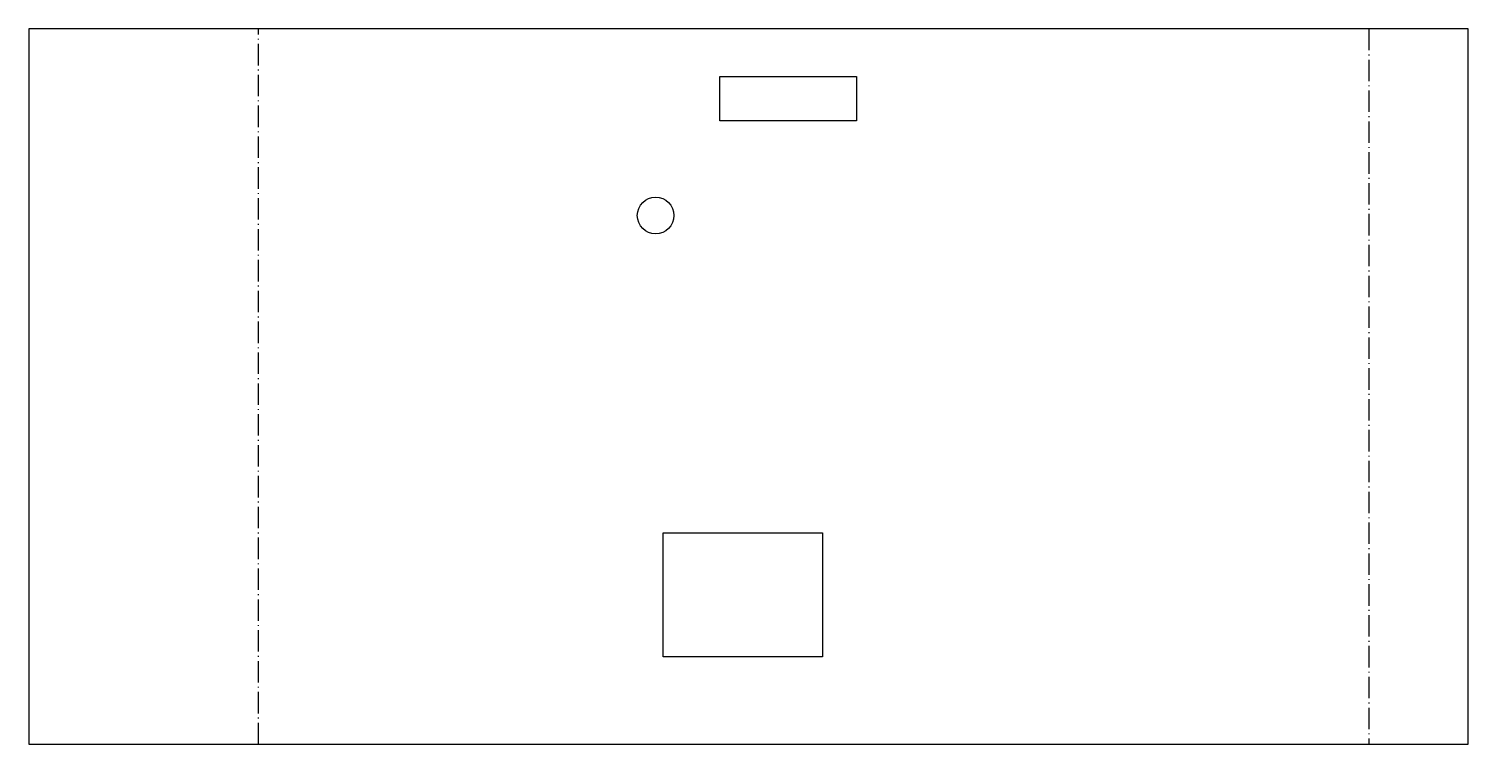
# Model space of a CAD drawing. Header units: millimetres. Extents: x -29 to 142, y 0 to 85.
import ezdxf

# ---------------------------------------------------------------- set-up
doc = ezdxf.new("R2010")
doc.units = ezdxf.units.MM
doc.linetypes.add('DASHDOT', pattern=[3.556, 2.54, -0.508, 0, -0.508])
doc.layers.add('BEND', color=7, linetype='Continuous')
doc.layers.add('CUT', color=7, linetype='Continuous')

msp = doc.modelspace()

# ---------------------------------------------------------------- linework, layer by layer
at = {"layer": 'BEND', "color": 4, "linetype": 'DASHDOT'}
for p, q in [((-1.41, 0), (-1.41, 84.76)), ((130.15, 84.76), (130.15, 0))]:
    msp.add_line(p, q, dxfattribs=at)
at = {"layer": 'CUT'}
for p, q in [((-28.61, 84.76), (-28.61, 0)), ((141.91, 84.76), (-28.61, 84.76)), ((141.91, 0), (141.91, 84.76)), ((53.26, 73.87), (53.26, 79.09)), ((53.26, 79.09), (69.43, 79.09)), ((69.43, 79.09), (69.43, 73.87)), ((69.43, 73.87), (53.26, 73.87)), ((46.53, 10.37), (46.53, 25.04)), ((46.53, 25.04), (65.41, 25.04)), ((65.41, 25.04), (65.41, 10.37)), ((65.41, 10.37), (46.53, 10.37)), ((-28.61, 0), (141.91, 0))]:
    msp.add_line(p, q, dxfattribs=at)
msp.add_circle((45.65, 62.64), 2.17, dxfattribs=at)

doc.saveas('drawing.dxf')
